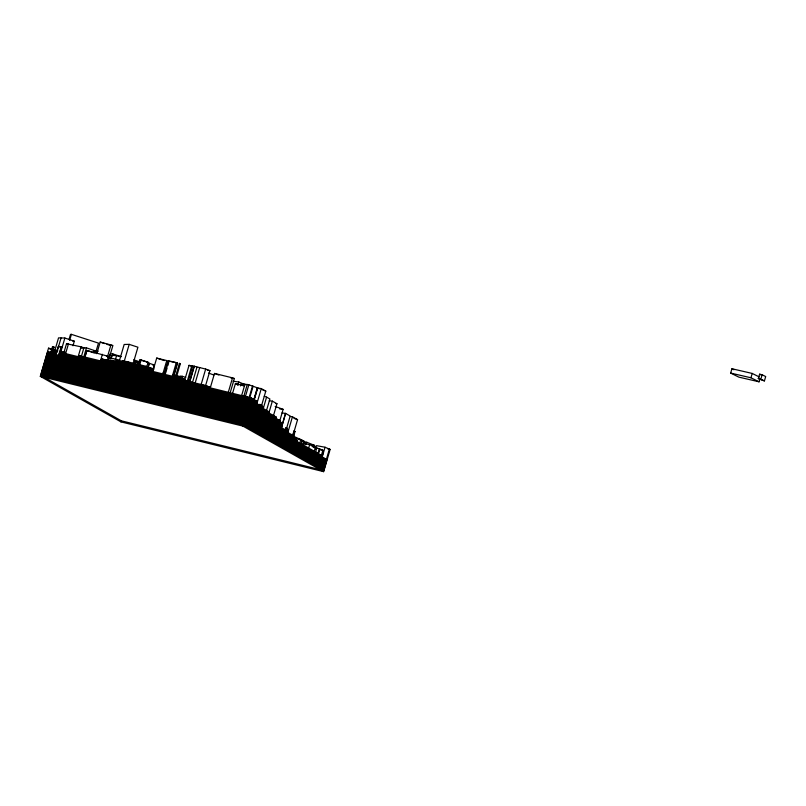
<?xml version="1.0" encoding="UTF-8"?>
<svg xmlns="http://www.w3.org/2000/svg" width="806" height="806" viewBox="0 0 806 806"><rect width="100%" height="100%" fill="white"/><g stroke="black" fill="none" stroke-linecap="round" stroke-linejoin="round"><path stroke-width="1.21" d="M177.914 378.659L175.456 377.319L182.257 378.951L179.486 379.042M177.995 378.387L178.237 377.087L174.962 376.221M178.237 377.087L178.569 377.762L176.433 377.43M315.478 449.073L316.486 445.647L325.05 447.239L330.138 449.426L323.639 471.651L120.981 421.891L40.3 376.352L48.541 348.152L57.861 350.832L55.1 350.741M50.859 352.212L51.806 348.958M51.564 349.854L52.521 346.6L54.083 347.114L52.924 350.62M52.864 349.21L51.916 352.464L53.911 353.109M53.649 350.57L52.944 351.607L53.649 350.57L56.863 351.356M54.879 350.398L58.546 337.875L64.873 338.036L74.313 341.2L72.983 345.764M55.916 354.61L58.324 346.368L61.76 347.215L59.352 355.456L58.596 355.406L61.095 347.164L61.76 347.215M57.387 350.499L61.055 337.976M257.205 402.567L250.888 399L59.634 352.151L65.195 353.512L65.508 352.424L60.107 351.084L59.553 352.151M60.873 351.698L64.873 338.036M63.624 353.109L63.946 352.031M65.165 352.827L63.976 352.413L66.515 343.739L81.043 346.832L83.905 347.779L81.376 356.464L78.504 355.506L251.2 397.912L257.074 401.227L256.761 402.315M69.104 339.175L70.505 334.389L71.412 334.349L98.493 343.124L95.571 352.857M65.639 353.512L68.5 343.749M69.669 340.334L71.412 334.349M81.043 346.832L78.192 356.595L80.096 357.229M79.25 356.856L79.572 355.768L84.801 357.542L86.897 350.479L108.488 356.383L107.188 360.836L101.627 358.912L101.304 360L101.868 358.922L176.433 377.248L180.353 363.667L179.365 363.415L175.396 376.976L176.433 377.248M83.683 357.29L86.444 347.849L94.927 350.731L94.231 353.088M84.267 357.491L85.114 356.464M86.897 350.479L84.872 357.088M84.842 358.227L85.154 357.139M96.791 353.693L100.186 342.087L112.9 345.452L109.163 358.227M100.468 360.897L102.402 354.287M107.571 356.423L110.966 344.817M107.007 360.776L107.319 359.688L112.79 360.443L153.18 370.407L153.493 369.319L118.23 360.614L117.142 360.635L116.84 361.531M107.702 360.745L108.024 359.657M109.122 357.995L110.1 354.66M110.765 358.751L111.742 355.426L116.578 355.607L120.981 356.796M112.185 356.262L112.87 353.945L120.94 356.595M111.54 361.682L111.863 360.594M112.034 360.544L111.722 361.632L112.79 360.443M115.278 360.03L116.578 355.607M116.85 360.927L116.527 362.015L117.142 360.635M118.23 360.614L117.908 361.692L116.83 361.723M119.217 361.39L124.164 344.484L129.182 344.353L137.917 347.215L132.97 364.121M121.716 362.247L122.25 360.725L123.127 360.756L146.007 366.267L154.006 369.007M121.938 361.813L122.804 361.844L123.127 360.756M124.235 361.259L129.182 344.353M122.804 361.844L126.643 362.781L126.955 361.703M128.698 362.025L128.376 363.103L126.643 362.781M134.36 364.02L134.995 361.844L140.133 362.609M137.04 365.148L137.987 361.894M120.981 421.891L121.293 420.813L41.711 375.878M138.521 364.292L139.791 359.96L141.121 359.929L148.113 362.267L146.843 366.609M139.539 365.35L141.121 359.929M146.007 366.267L145.695 367.355L150.238 368.765L150.561 367.677M147.891 367.647L149.332 363.315L154.369 365.047L153.1 369.38M148.062 367.657L149.332 363.315M152.747 369.088L152.425 370.176L152.999 370.357M152.797 371.425L156.696 358.086L166.761 360.554L167.799 361.531L164.222 373.762L163.175 372.815L165.442 373.692L167.104 367.999M162.862 373.893L166.761 360.554M164.595 374.327L168.565 360.766L177.441 362.942L173.592 376.604L172.303 376.261L176.262 362.7L177.562 363.053M167.769 365.743L168.756 362.347M177.995 377.903L173.481 376.503L177.441 362.942M175.94 376.281L175.214 378.135L175.849 375.969L172.615 375.173M178.338 378.578L178.65 377.5L176.514 377.158M179.526 379.253L179.839 378.165L178.65 377.5M179.788 379.555L180.735 376.301L182.529 376.896M179.567 378.78L181.652 378.558L185.259 379.807L184.937 380.895L181.33 379.636L182.247 376.291L185.763 377.45M183.093 378.86C183.214 382.588 187.345 378.901 182.337 378.679L182.025 379.767L181.33 379.636M183.063 380.069L183.375 378.981M194.175 366.246L189.027 365.35L184.524 380.744L189.672 381.641L194.175 366.246L205.661 369.057L209.963 370.629L205.459 386.034M187.304 381.117L191.808 365.712M188.251 381.46L192.755 366.055M194.317 366.277L189.813 381.681L191.566 382.316M196.946 367.234L192.443 382.638L195.183 382.991L199.686 367.596M205.661 369.057L201.157 384.462L204.381 385.641M204.442 386.437L204.764 385.349L100.78 359.819M210.598 386.779L209.842 386.598L209.882 387.807M210.275 387.867L214.497 373.44L232.521 377.863L234.345 378.528L230.133 392.955L228.299 392.29L232.521 377.863M232.561 393.338L235.412 383.575L244.49 385.802L241.639 395.565M237.77 385.419L238.778 381.973L245.78 384.925M240.48 385.933L241.165 383.585L248.853 384.784L257.698 387.928L254.273 399.645M247.291 384.402L243.865 396.109L241.417 395.786M248.853 384.784L245.427 396.492L249.044 397.821L252.469 386.104M249.709 397.882L253.134 386.175M323.639 471.651L242.959 426.112L251.2 397.912M257.336 387.726L253.91 399.444L250.767 398.275M254.424 398.476L257.477 388.039L261.295 388.573L265.789 391.112L261.386 406.184L259.3 405.418M256.882 403.645L261.295 388.573M261.779 406.415L262.101 405.327L259.623 404.33M264.237 396.25L266.585 397.116L263.26 408.511L260.902 407.635M266.554 410.375L269.889 398.98L266.585 397.116M268.892 412.954L272.347 401.126L269.285 400.763M272.347 401.126L276.952 403.725L273.496 415.553L272.317 415.412M275.581 417.992L275.904 416.914L249.931 402.254L47.282 352.494M275.41 419.16L275.964 417.266L272.337 415.916M276.74 419.201L279.591 420.258L279.279 421.347L277.375 420.641M279.501 421.79L283.138 409.357L275.168 406.436M279.803 421.639L279.591 420.258M281.395 423.805L281.717 422.717L249.296 404.421L46.647 354.66M285.475 413.377L281.475 427.643L285.626 413.428L282.019 412.904M286.039 430.213L290.19 416.007L285.626 413.428M286.996 428.228L285.727 427.915L286.996 428.228L286.684 429.316L285.415 429.004L288.498 430.344M287.863 432.51L292.457 416.783L290.261 416.49M292.326 436.54L293.918 431.119L294.492 431.2L295.056 431.512L293.475 436.933L292.326 436.54L292.91 436.62L294.492 431.2M292.961 435.391L297.565 419.664L292.457 416.783M293.041 435.431L293.233 434.293M293.898 437.174L294.22 436.096L247.714 409.841L45.055 360.08M296.185 439.733L296.497 438.645L247.402 410.929L44.743 361.169M297.182 441.557L297.495 440.479L247.079 412.017L44.421 362.247M299.429 444.287L300.809 439.572L293.807 436.409M300.87 444.983L302.25 440.267L299.117 439.512M302.582 445.466L303.217 443.29L309.635 444.67L315.438 447.29L314.169 451.622M303.157 444.852L304.184 441.325L302.25 440.267M306.189 444.438L306.824 442.272L303.318 441.456M308.366 449.013L309.635 444.67M313.977 447.572L314.612 445.406L306.824 442.272M315.519 452.267L316.788 447.935L322.904 450.222L321.322 455.642M44.108 363.335L246.767 413.095L316.949 452.72L316.637 453.808L314.521 452.942M317.705 454.352L319.297 448.932M318.35 454.463L319.932 449.043M320.173 457.062L320.728 455.168L312.637 451.269M321.806 456.831L322.612 457.183L322.299 458.261L321.483 457.919L321.806 456.831L319.851 456.015M321.816 457.375L323.408 451.954M322.037 457.546L325.05 447.239M329.422 449.023L326.41 459.319L324.224 458.433M760.028 378.558L759.071 381.812L738.82 377.127L730.669 373.087L731.939 368.745L752.2 373.43L759.323 376.976M759.071 381.812L750.93 377.772L752.2 373.43M758.335 378.538L759.605 374.196L762.133 374.78L765.7 376.553L764.431 380.895L758.335 378.538L764.431 380.895M760.864 379.122L762.133 374.78M122.25 360.725L122.149 361.431L124.205 361.38M94.927 350.731L93.587 350.801L94.383 351.063M106.684 359.718L107.319 359.688M53.448 347.134L54.083 347.114M93.768 350.691L98.181 351.255M154.369 365.047L152.525 364.836M110.009 353.975L112.87 353.945M148.113 362.267L139.791 359.96M178.096 376.321L182.247 376.291M61.095 347.164L58.324 346.368M59.231 353.24L250.565 400.088L263.572 407.423L261.215 406.556M58.919 354.318L250.253 401.166L269.204 411.866M81.456 347.779L83.905 347.779M63.976 352.413L65.508 352.424M80.791 347.759L86.444 347.849M175.043 375.949L175.849 375.969M174.731 377.037L175.728 377.057M74.313 341.2L72.782 341.22M106.463 356.232L108.488 356.383M275.773 403.584L276.952 403.725M233.035 381.248L238.778 381.973M207.364 370.286L209.963 370.629M297.565 419.664L293.968 418.354M279.632 408.884L283.138 409.357M231.02 378.074L234.345 378.528M240.843 385.288L244.49 385.802M314.068 447.451L316.788 447.935M320.466 449.788L322.904 450.222M181.652 378.558L182.337 378.679M312.416 445.003L314.612 445.406M295.51 440.066L297.495 440.479M312.234 446.595L315.438 447.29M293.313 437.92L296.497 438.645M730.669 373.087L750.93 377.772M301.867 440.761L304.184 441.325M303.479 442.575L305.454 443.058L301.656 440.993M297.223 438.706L300.809 439.572M176.957 377.46L179.839 378.165M108.669 360.977L110.583 361.451M254.837 400.683L257.074 401.227M56.551 352.444L52.229 351.386L54.234 352.031M47.594 351.406L56.229 353.522M46.96 353.572L249.618 403.332L275.733 418.072M46.325 355.748L248.983 405.509L282.271 424.329M46.013 356.826L248.671 406.587L281.949 425.407M45.69 357.914L248.349 407.675L281.637 426.495M45.378 359.002L248.036 408.763L288.175 431.422M273.98 416.773L275.964 417.266M277.879 420.007L280.125 420.561M43.786 364.423L246.445 414.183L320.496 455.984M43.474 365.501L246.132 415.271L326.803 460.81M43.151 366.589L245.81 416.349L326.49 461.898M42.839 367.677L245.498 417.437L326.168 462.976M42.517 368.755L245.175 418.526L325.856 464.065M42.204 369.843L244.863 419.604L325.533 465.153M41.882 370.931L244.54 420.692L325.221 466.231M41.569 372.009L244.228 421.78L324.909 467.319M41.247 373.097L243.906 422.858L324.586 468.397M40.935 374.185L243.593 423.946L324.274 469.485M40.612 375.264L243.271 425.024L323.952 470.573L121.293 420.813M40.3 376.352L242.959 426.112M327.689 448.821L330.138 449.426M119.913 360.242L107.52 357.159L108.427 357.693M179.365 363.415L180.393 363.697M170.691 361.531L176.262 362.7M164.313 360.584L156.696 358.086M53.256 350.529L57.548 351.91M125.293 361.743L127.479 362.448M174.378 374.971L179.889 376.916M53.539 347.174L52.521 346.6M100.186 342.087L104.669 343.578M106.916 344.313L110.281 345.431M133.725 359.808L139.639 361.773M134.995 361.844L136.395 362.317M317.171 453.677L321.463 455.118M317.161 453.969L320.728 455.168M319.005 455.481L321.151 456.206M86.806 350.469L93.456 352.766M293.918 431.119L295.056 431.512M147.236 362.629L149.16 363.305M66.515 343.739L67.704 344.152M204.764 385.349L209.882 387.212M214.497 373.44L218.879 375.032M189.027 365.35L191.203 366.136M272.418 415.644L275.904 416.914M208.472 373.037L213.872 375.022M235.412 383.575L238.566 384.734M257.477 388.039L259.552 388.804M262.675 389.953L265.789 391.112M210.114 387.001L204.684 385.621L209.802 387.474M277.607 419.825L279.511 420.531L275.652 418.344M312.718 450.997L316.949 452.72M319.77 456.287L322.541 457.455L320.415 456.256M319.539 457.093L321.483 457.919M303.217 443.29L306.119 444.6M759.605 374.196L761.388 375.082M731.939 368.745L733.974 369.752M322.612 457.183L327.125 459.722M48.541 348.152L50.98 349.522M168.565 360.766L169.089 361.219M56.48 350.388L56.168 351.466L56.48 350.388"/></g></svg>
